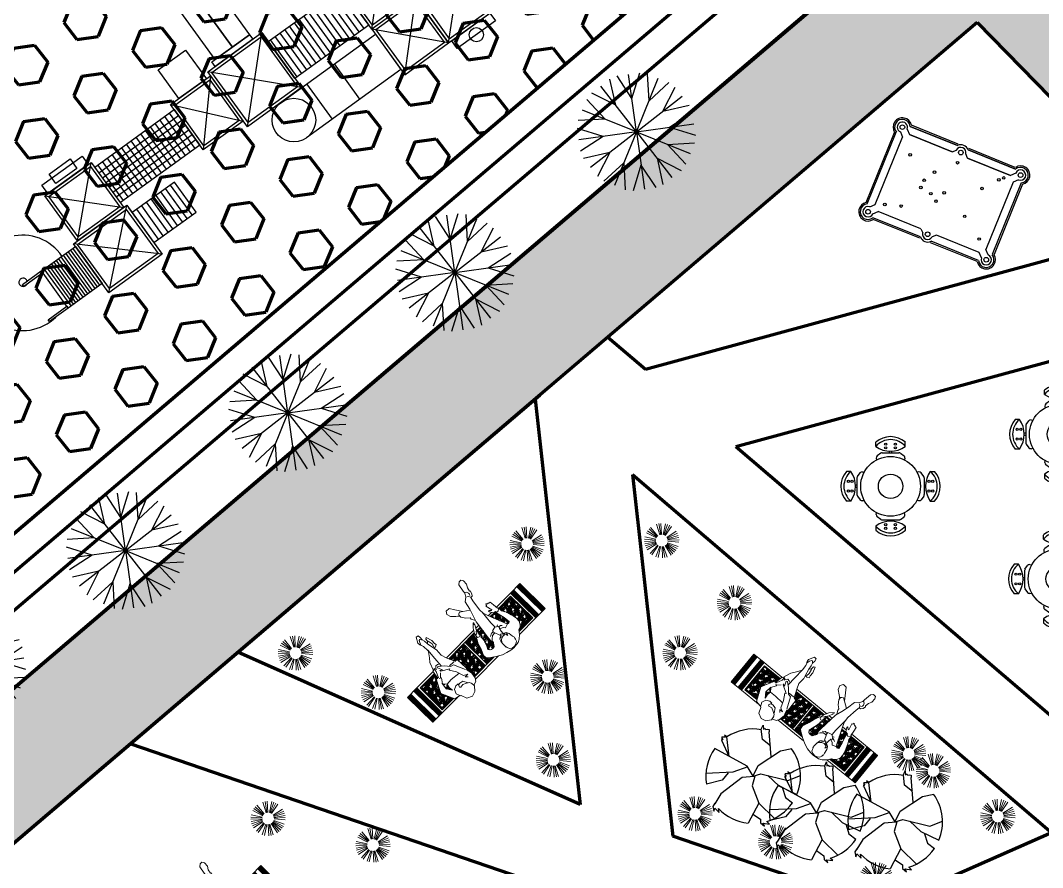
# Model space of a CAD drawing. Header units: millimetres. Extents: x 111 to 1506, y 14 to 566.
# Drawn here: x 295.65 to 312.98, y 84.37 to 98.74 of the extents above; entities that cross this region are included whole.
import ezdxf

# ---------------------------------------------------------------- set-up
doc = ezdxf.new("R2010")
doc.units = ezdxf.units.MM
doc.linetypes.add('ACAD_ISO04W100', pattern=[30, 24, -3, 0, -3])
doc.layers.add('1', color=8, linetype='Continuous')
doc.layers.add('fer', color=8, linetype='Continuous')
for name, color, linetype, lineweight in [('G', 254, 'Continuous', 5), ('GRASS', 56, 'Continuous', 0), ('mobiliario', 45, 'Continuous', 13), ('PALMERAS114', 114, 'Continuous', 5), ('trazado', 253, 'Continuous', 5)]:
    doc.layers.add(name, color=color, linetype=linetype, lineweight=lineweight)
doc.styles.add('ATTR', font='romans.shx', dxfattribs={"width": 0.8, "height": 2.52})
pattern_1 = [(22.914772, (797.12783, 1599.99595), (0.097837146, 0.241122153), [0.552, -0.184]), (112.914772, (797.29731, 1600.0676), (0.097837146, 0.241122153), [0.552, -0.184])]
pattern_2 = [(360, (2.309277, 33.903915), (0.05, 0.0125), [0.2, -0.1]), (90, (2.309277, 33.903915), (-0.0125, -0.05), [0.2, -0.1])]

# ---------------------------------------------------------------- blocks, each defined once
blk = doc.blocks.new('bsz')
at = {"color": 13}
for p, q in [((1570.712, 94.383), (1569.773, 93.431)), ((1569.773, 94.383), (1570.515, 93.63)), ((1570.712, 94.383), (1571.631, 93.431)), ((1571.631, 94.383), (1570.904, 93.631)), ((1577.863, 94.445), (1576.748, 93.421)), ((1576.748, 93.471), (1576.748, 94.445)), ((1576.748, 94.445), (1577.863, 93.421)), ((1572.49, 94.276), (1572.49, 93.537)), ((1573.066, 94.276), (1573.066, 93.537)), ((1575.948, 94.201), (1575.948, 93.574)), ((1576.048, 94.201), (1576.048, 93.574)), ((1576.148, 94.201), (1576.148, 93.574)), ((1576.248, 94.201), (1576.248, 93.574)), ((1576.348, 94.201), (1576.348, 93.574)), ((1576.448, 94.201), (1576.448, 93.574)), ((1576.548, 94.201), (1576.548, 93.574)), ((1576.648, 94.201), (1576.648, 93.574)), ((1577.913, 94.251), (1577.913, 93.475)), ((1577.963, 94.251), (1577.963, 93.475)), ((1578.013, 94.251), (1578.013, 93.475)), ((1578.063, 94.251), (1578.063, 93.475)), ((1578.113, 94.251), (1578.113, 93.475)), ((1578.163, 94.251), (1578.163, 93.475)), ((1578.213, 94.251), (1578.213, 93.475)), ((1578.263, 94.251), (1578.263, 93.475)), ((1578.313, 94.251), (1578.313, 93.475)), ((1578.363, 94.251), (1578.363, 93.475)), ((1578.413, 94.251), (1578.413, 93.475)), ((1578.463, 94.251), (1578.463, 93.475)), ((1578.513, 94.251), (1578.513, 93.475)), ((1570.514, 93.631), (1570.908, 93.631)), ((1570.515, 93.231), (1570.515, 93.631)), ((1570.908, 93.631), (1570.908, 93.231)), ((1569.773, 93.431), (1570.712, 92.48)), ((1571.631, 93.431), (1570.712, 92.48)), ((1574.311, 93.537), (1573.176, 92.388)), ((1573.176, 93.537), (1574.311, 92.388)), ((1568.983, 93.362), (1568.253, 92.966)), ((1569.254, 93.362), (1569.254, 92.561)), ((1569.519, 93.362), (1569.519, 92.561)), ((1571.731, 93.345), (1571.731, 92.573)), ((1571.831, 93.345), (1571.831, 92.573)), ((1571.931, 93.345), (1571.931, 92.573)), ((1572.031, 93.345), (1572.031, 92.573)), ((1572.131, 93.345), (1572.131, 92.573)), ((1572.231, 93.345), (1572.231, 92.573)), ((1572.331, 93.345), (1572.331, 92.573)), ((1572.431, 93.345), (1572.431, 92.573)), ((1572.531, 93.345), (1572.531, 92.573)), ((1572.631, 93.345), (1572.631, 92.573)), ((1572.731, 93.345), (1572.731, 92.573)), ((1572.831, 93.345), (1572.831, 92.573)), ((1572.931, 93.345), (1572.931, 92.573)), ((1573.031, 93.345), (1573.031, 92.573)), ((1573.131, 93.345), (1573.131, 92.573)), ((1574.311, 92.47), (1575.146, 93.417)), ((1575.146, 92.47), (1574.311, 93.417)), ((1575.246, 93.319), (1575.246, 92.576)), ((1575.346, 93.319), (1575.346, 92.576)), ((1575.446, 93.319), (1575.446, 92.576)), ((1575.546, 93.319), (1575.546, 92.576)), ((1575.646, 93.319), (1575.646, 92.576)), ((1575.746, 93.319), (1575.746, 92.576)), ((1575.846, 93.319), (1575.846, 92.576)), ((1575.946, 93.319), (1575.946, 92.576)), ((1576.046, 93.319), (1576.046, 92.576)), ((1576.146, 93.319), (1576.146, 92.576)), ((1576.246, 93.319), (1576.246, 92.576)), ((1576.346, 93.319), (1576.346, 92.576)), ((1576.446, 93.319), (1576.446, 92.576)), ((1576.546, 93.319), (1576.546, 92.576)), ((1576.646, 93.319), (1576.646, 92.576)), ((1576.746, 93.319), (1576.746, 92.576)), ((1577.781, 93.421), (1576.81, 92.477)), ((1577.781, 92.477), (1576.81, 93.421)), ((1570.515, 93.232), (1569.773, 92.48)), ((1570.514, 93.231), (1570.908, 93.231)), ((1570.905, 93.231), (1571.631, 92.48)), ((1576.81, 93.198), (1575.146, 93.198)), ((1576.81, 93.098), (1575.146, 93.098)), ((1568.162, 92.829), (1568.253, 92.966)), ((1568.253, 92.966), (1568.983, 92.561)), ((1576.81, 92.998), (1575.146, 92.998)), ((1568.903, 92.417), (1568.162, 92.829)), ((1576.81, 92.898), (1575.146, 92.898)), ((1576.81, 92.798), (1575.146, 92.798)), ((1568.983, 92.561), (1568.903, 92.417)), ((1576.81, 92.698), (1575.146, 92.698))]:
    blk.add_line(p, q, dxfattribs=at)
for points in [[(1570.647, 94.383), (1569.85, 94.383), (1569.85, 94.545), (1570.647, 94.545)], [(1576.748, 94.445), (1577.863, 94.445), (1577.863, 93.421), (1576.748, 93.421)], [(1576.798, 94.395), (1577.813, 94.395), (1577.813, 93.471), (1576.798, 93.471)], [(1569.773, 94.253), (1569.625, 94.253), (1569.625, 93.545), (1569.773, 93.545)], [(1576.748, 94.201), (1575.862, 94.201), (1575.862, 93.574), (1576.748, 93.574)], [(1577.863, 94.251), (1578.575, 94.251), (1578.575, 93.475), (1577.863, 93.475)], [(1578.575, 94.252), (1578.967, 94.252), (1578.967, 94.211), (1578.575, 94.211)], [(1573.176, 93.537), (1574.311, 93.537), (1574.311, 92.388), (1573.176, 92.388)], [(1573.226, 93.487), (1574.261, 93.487), (1574.261, 92.438), (1573.226, 92.438)], [(1578.575, 93.515), (1578.967, 93.515), (1578.967, 93.474), (1578.575, 93.474)], [(1569.773, 93.362), (1568.983, 93.362), (1568.983, 92.561), (1569.773, 92.561)], [(1571.631, 93.345), (1573.176, 93.345), (1573.176, 92.573), (1571.631, 92.573)], [(1574.311, 93.417), (1575.146, 93.417), (1575.146, 92.47), (1574.311, 92.47)], [(1574.361, 93.367), (1575.096, 93.367), (1575.096, 92.52), (1574.361, 92.52)], [(1575.146, 93.319), (1576.81, 93.319), (1576.81, 92.576), (1575.146, 92.576)], [(1576.81, 93.421), (1577.781, 93.421), (1577.781, 92.477), (1576.81, 92.477)], [(1576.86, 93.371), (1577.731, 93.371), (1577.731, 92.527), (1576.86, 92.527)], [(1573.366, 92.388), (1574.154, 92.388), (1574.154, 92.294), (1573.366, 92.294)], [(1574.398, 92.47), (1574.971, 92.47), (1574.971, 91.869), (1574.398, 91.869)], [(1576.876, 92.477), (1577.717, 92.477), (1577.717, 92.3), (1576.876, 92.3)], [(1577.067, 92.418), (1577.506, 92.418), (1577.506, 92.221), (1577.067, 92.221)], [(1573.366, 92.294), (1574.088, 92.294), (1574.088, 91.101), (1573.366, 91.101)], [(1573.727, 92.294), (1573.727, 92.294), (1573.727, 91.101), (1573.727, 91.101)]]:
    blk.add_lwpolyline(points, close=True, dxfattribs=at)
for points in [[(1570.712, 93.631), (1570.712, 94.383), (1569.773, 94.383), (1569.773, 93.431), (1570.515, 93.431)], [(1570.662, 93.631), (1570.662, 94.333), (1569.823, 94.333), (1569.823, 93.481), (1570.515, 93.481)], [(1570.908, 93.431), (1571.631, 93.431), (1571.631, 94.383), (1570.712, 94.383), (1570.712, 93.631)], [(1570.908, 93.481), (1571.581, 93.481), (1571.581, 94.333), (1570.762, 94.333), (1570.762, 93.631)], [(1568.213, 93.647), (1569.625, 93.647), (1569.625, 94.165), (1568.213, 94.165)], [(1573.604, 93.537), (1571.631, 93.537), (1571.631, 94.276), (1573.604, 94.276)], [(1570.515, 93.431), (1569.773, 93.431), (1569.773, 92.48), (1570.712, 92.48), (1570.712, 93.231)], [(1570.908, 93.431), (1571.631, 93.431), (1571.631, 92.48), (1570.712, 92.48), (1570.712, 93.231)], [(1570.515, 93.381), (1569.823, 93.381), (1569.823, 92.53), (1570.662, 92.53), (1570.662, 93.231)], [(1570.908, 93.381), (1571.581, 93.381), (1571.581, 92.53), (1570.762, 92.53), (1570.762, 93.231)]]:
    blk.add_lwpolyline(points, dxfattribs=at)
for centre, radius in [((1570.249, 94.545), 0.12), ((1573.604, 93.907), 0.369)]:
    blk.add_circle(centre, radius, dxfattribs=at)
for centre, radius, start, end in [((1568.401, 93.906), 0.32, 125.9566, 234.0434), ((1578.954, 93.451), 0.81, 178.3108, 98.5711), ((1578.939, 93.45), 0.0712, 159.8939, 113.2452), ((1569.28, 92.495), 1.608, 316.8143, 359.4462), ((1569.264, 92.562), 2.173, 315.2713, 357.828), ((1570.667, 91.25), 0.258, 146.0159, 302.8502)]:
    blk.add_arc(centre, radius, start, end, dxfattribs=at)
blk = doc.blocks.new('rr')
at = {"layer": 'fer', "color": 97}
for p, q in [((1375.757, 206.521), (1375.718, 206.976)), ((1375.757, 206.521), (1375.718, 206.976)), ((1376.042, 206.597), (1375.847, 207.011)), ((1376.042, 206.597), (1375.847, 207.011)), ((1376.042, 206.028), (1376.042, 207.011)), ((1376.042, 206.597), (1376.236, 207.011)), ((1376.042, 206.028), (1376.042, 207.011)), ((1376.042, 206.597), (1376.236, 207.011)), ((1376.326, 206.521), (1376.365, 206.976)), ((1376.326, 206.521), (1376.365, 206.976)), ((1375.757, 206.521), (1375.382, 206.782)), ((1375.757, 206.521), (1375.382, 206.782)), ((1376.042, 206.028), (1375.55, 206.879)), ((1376.042, 206.028), (1375.55, 206.879)), ((1376.042, 206.028), (1376.533, 206.879)), ((1376.042, 206.028), (1376.533, 206.879)), ((1376.326, 206.521), (1376.701, 206.782)), ((1376.326, 206.521), (1376.701, 206.782)), ((1375.549, 206.312), (1375.287, 206.687)), ((1375.549, 206.312), (1375.287, 206.687)), ((1376.535, 206.312), (1376.796, 206.687)), ((1376.535, 206.312), (1376.796, 206.687)), ((1376.042, 206.028), (1375.19, 206.519)), ((1376.042, 206.028), (1375.19, 206.519)), ((1376.042, 206.028), (1376.893, 206.519)), ((1376.042, 206.028), (1376.893, 206.519)), ((1375.549, 206.312), (1375.093, 206.351)), ((1375.549, 206.312), (1375.093, 206.351)), ((1376.535, 206.312), (1376.99, 206.351)), ((1376.535, 206.312), (1376.99, 206.351)), ((1375.472, 206.028), (1375.058, 206.222)), ((1375.472, 206.028), (1375.058, 206.222)), ((1376.611, 206.028), (1377.025, 206.222)), ((1376.611, 206.028), (1377.025, 206.222)), ((1376.042, 206.028), (1375.058, 206.028)), ((1375.472, 206.028), (1375.058, 205.834)), ((1376.042, 206.028), (1375.058, 206.028)), ((1375.472, 206.028), (1375.058, 205.834)), ((1376.042, 206.028), (1375.19, 205.536)), ((1376.042, 206.028), (1375.19, 205.536)), ((1376.042, 206.028), (1375.55, 205.176)), ((1376.042, 206.028), (1375.55, 205.176)), ((1376.042, 206.028), (1377.025, 206.028)), ((1376.042, 206.028), (1377.025, 206.028)), ((1376.042, 206.028), (1376.893, 205.536)), ((1376.042, 206.028), (1376.533, 205.176)), ((1376.042, 206.028), (1376.042, 205.044)), ((1376.042, 206.028), (1376.893, 205.536)), ((1376.042, 206.028), (1376.533, 205.176)), ((1376.042, 206.028), (1376.042, 205.044)), ((1376.611, 206.028), (1377.025, 205.834)), ((1376.611, 206.028), (1377.025, 205.834)), ((1375.549, 205.743), (1375.093, 205.704)), ((1375.549, 205.743), (1375.093, 205.704)), ((1375.549, 205.743), (1375.287, 205.368)), ((1375.549, 205.743), (1375.287, 205.368)), ((1376.535, 205.743), (1376.99, 205.704)), ((1376.535, 205.743), (1376.99, 205.704)), ((1376.535, 205.743), (1376.796, 205.368)), ((1376.535, 205.743), (1376.796, 205.368)), ((1375.757, 205.535), (1375.382, 205.273)), ((1375.757, 205.535), (1375.382, 205.273)), ((1375.757, 205.535), (1375.718, 205.079)), ((1375.757, 205.535), (1375.718, 205.079)), ((1376.042, 205.458), (1375.847, 205.044)), ((1376.042, 205.458), (1375.847, 205.044)), ((1376.042, 205.458), (1376.236, 205.044)), ((1376.042, 205.458), (1376.236, 205.044)), ((1376.326, 205.535), (1376.701, 205.273)), ((1376.326, 205.535), (1376.365, 205.079)), ((1376.326, 205.535), (1376.701, 205.273)), ((1376.326, 205.535), (1376.365, 205.079))]:
    blk.add_line(p, q, dxfattribs=at)
blk = doc.blocks.new('persona 1')
at = {"layer": 'mobiliario', "color": 32, "lineweight": 9}
for p, q in [((768301.826, 8993267.276), (768301.924, 8993267.285)), ((768301.924, 8993267.285), (768301.983, 8993267.28)), ((768301.616, 8993267.112), (768301.639, 8993267.136)), ((768301.639, 8993267.136), (768301.678, 8993267.149)), ((768301.678, 8993267.149), (768301.725, 8993267.208)), ((768301.725, 8993267.208), (768301.775, 8993267.252)), ((768301.775, 8993267.252), (768301.826, 8993267.276)), ((768301.805, 8993267.184), (768301.812, 8993267.192)), ((768301.813, 8993267.15), (768301.805, 8993267.184)), ((768301.812, 8993267.192), (768301.816, 8993267.214)), ((768301.82, 8993267.087), (768301.813, 8993267.15)), ((768301.816, 8993267.214), (768301.829, 8993267.244)), ((768301.829, 8993267.244), (768301.863, 8993267.265)), ((768301.863, 8993267.265), (768301.902, 8993267.274)), ((768301.902, 8993267.274), (768301.947, 8993267.269)), ((768301.947, 8993267.269), (768301.979, 8993267.25)), ((768301.979, 8993267.25), (768301.993, 8993267.211)), ((768301.983, 8993267.28), (768302.05, 8993267.263)), ((768301.993, 8993267.211), (768301.996, 8993267.197)), ((768301.996, 8993267.197), (768302.001, 8993267.197)), ((768302, 8993267.16), (768301.999, 8993267.118)), ((768302.001, 8993267.197), (768302, 8993267.16)), ((768302.05, 8993267.263), (768302.12, 8993267.236)), ((768302.12, 8993267.236), (768302.203, 8993267.188)), ((768302.203, 8993267.188), (768302.294, 8993267.127)), ((768301.581, 8993267), (768301.586, 8993267.062)), ((768301.59, 8993266.944), (768301.581, 8993267)), ((768301.586, 8993267.062), (768301.616, 8993267.112)), ((768301.735, 8993266.964), (768301.779, 8993266.979)), ((768301.779, 8993266.979), (768301.8, 8993266.984)), ((768301.8, 8993266.984), (768301.824, 8993266.958)), ((768301.842, 8993267.045), (768301.82, 8993267.087)), ((768301.828, 8993267.074), (768301.85, 8993267.06)), ((768301.87, 8993267.029), (768301.842, 8993267.045)), ((768301.85, 8993267.06), (768301.857, 8993267.094)), ((768301.857, 8993267.094), (768301.864, 8993267.061)), ((768301.86, 8993267.04), (768301.892, 8993267.033)), ((768301.864, 8993267.061), (768301.883, 8993267.049)), ((768301.897, 8993267.025), (768301.87, 8993267.029)), ((768301.882, 8993266.975), (768301.872, 8993266.931)), ((768301.885, 8993267.022), (768301.882, 8993266.975)), ((768301.883, 8993267.049), (768301.909, 8993267.046)), ((768301.908, 8993267.003), (768301.897, 8993267.025)), ((768301.92, 8993267.002), (768301.908, 8993267.003)), ((768301.909, 8993267.046), (768301.944, 8993267.054)), ((768301.932, 8993267.024), (768301.92, 8993267.002)), ((768301.959, 8993267.03), (768301.932, 8993267.024)), ((768301.971, 8993266.905), (768301.935, 8993267.012)), ((768301.944, 8993267.054), (768301.972, 8993267.073)), ((768301.944, 8993267.033), (768301.963, 8993267.044)), ((768301.98, 8993267.048), (768301.959, 8993267.03)), ((768301.972, 8993267.073), (768301.988, 8993267.093)), ((768301.991, 8993267.076), (768301.98, 8993267.048)), ((768301.999, 8993267.118), (768301.991, 8993267.076)), ((768302.058, 8993266.958), (768302.081, 8993266.986)), ((768302.087, 8993267.016), (768302.075, 8993267.005)), ((768302.075, 8993267.005), (768302.095, 8993267.001)), ((768302.081, 8993266.986), (768302.078, 8993266.996)), ((768302.122, 8993267.066), (768302.087, 8993267.016)), ((768302.095, 8993267.001), (768302.094, 8993266.962)), ((768302.156, 8993267.07), (768302.122, 8993267.066)), ((768302.191, 8993267.059), (768302.156, 8993267.07)), ((768302.161, 8993266.89), (768302.192, 8993266.978)), ((768302.215, 8993267.026), (768302.191, 8993267.059)), ((768302.192, 8993266.978), (768302.215, 8993267.026)), ((768302.327, 8993267.045), (768302.282, 8993266.94)), ((768302.294, 8993267.127), (768302.323, 8993267.097)), ((768302.323, 8993267.097), (768302.327, 8993267.045)), ((768301.635, 8993266.808), (768301.59, 8993266.944)), ((768301.72, 8993266.974), (768301.691, 8993266.96)), ((768301.691, 8993266.96), (768301.704, 8993266.865)), ((768301.704, 8993266.865), (768301.734, 8993266.733)), ((768301.742, 8993266.96), (768301.72, 8993266.974)), ((768301.855, 8993266.666), (768301.742, 8993266.96)), ((768301.828, 8993266.909), (768301.808, 8993266.925)), ((768301.824, 8993266.958), (768301.859, 8993266.94)), ((768301.851, 8993266.903), (768301.828, 8993266.909)), ((768301.883, 8993266.884), (768301.852, 8993266.873)), ((768301.86, 8993266.923), (768301.858, 8993266.898)), ((768301.858, 8993266.898), (768301.906, 8993266.868)), ((768301.872, 8993266.931), (768301.86, 8993266.923)), ((768301.9, 8993266.779), (768301.904, 8993266.863)), ((768301.906, 8993266.868), (768301.97, 8993266.88)), ((768301.97, 8993266.925), (768302.019, 8993266.927)), ((768301.97, 8993266.88), (768301.971, 8993266.905)), ((768301.979, 8993266.9), (768302.006, 8993266.892)), ((768302.006, 8993266.892), (768302.049, 8993266.916)), ((768302.019, 8993266.927), (768302.058, 8993266.958)), ((768302.085, 8993266.89), (768302.045, 8993266.607)), ((768302.094, 8993266.962), (768302.085, 8993266.89)), ((768302.147, 8993266.809), (768302.161, 8993266.829)), ((768302.156, 8993266.846), (768302.161, 8993266.89)), ((768302.161, 8993266.829), (768302.156, 8993266.846)), ((768302.254, 8993266.852), (768302.228, 8993266.809)), ((768302.282, 8993266.94), (768302.254, 8993266.852)), ((768301.659, 8993266.764), (768301.635, 8993266.808)), ((768301.662, 8993266.7), (768301.659, 8993266.764)), ((768301.674, 8993266.696), (768301.662, 8993266.7)), ((768301.702, 8993266.733), (768301.668, 8993266.708)), ((768301.68, 8993266.617), (768301.674, 8993266.696)), ((768301.733, 8993266.727), (768301.702, 8993266.733)), ((768301.734, 8993266.733), (768301.73, 8993266.71)), ((768301.73, 8993266.71), (768301.768, 8993266.7)), ((768301.768, 8993266.7), (768301.797, 8993266.644)), ((768301.879, 8993266.574), (768301.889, 8993266.675)), ((768301.889, 8993266.675), (768301.9, 8993266.779)), ((768302.1, 8993266.642), (768302.125, 8993266.692)), ((768302.125, 8993266.692), (768302.134, 8993266.719)), ((768302.134, 8993266.719), (768302.136, 8993266.734)), ((768302.136, 8993266.734), (768302.144, 8993266.759)), ((768302.136, 8993266.716), (768302.143, 8993266.71)), ((768302.138, 8993266.786), (768302.147, 8993266.809)), ((768302.153, 8993266.777), (768302.138, 8993266.786)), ((768302.143, 8993266.71), (768302.152, 8993266.719)), ((768302.144, 8993266.759), (768302.153, 8993266.777)), ((768302.188, 8993266.714), (768302.144, 8993266.643)), ((768302.172, 8993266.802), (768302.15, 8993266.794)), ((768302.152, 8993266.719), (768302.162, 8993266.737)), ((768302.162, 8993266.737), (768302.178, 8993266.744)), ((768302.192, 8993266.793), (768302.172, 8993266.802)), ((768302.198, 8993266.769), (768302.188, 8993266.714)), ((768302.2, 8993266.774), (768302.192, 8993266.793)), ((768302.21, 8993266.772), (768302.198, 8993266.769)), ((768302.228, 8993266.809), (768302.21, 8993266.772)), ((768301.687, 8993266.553), (768301.68, 8993266.617)), ((768301.71, 8993266.549), (768301.687, 8993266.553)), ((768301.717, 8993266.542), (768301.71, 8993266.549)), ((768301.732, 8993266.541), (768301.717, 8993266.542)), ((768301.745, 8993266.529), (768301.732, 8993266.541)), ((768301.753, 8993266.524), (768301.745, 8993266.529)), ((768301.762, 8993266.653), (768301.752, 8993266.652)), ((768301.752, 8993266.652), (768301.774, 8993266.55)), ((768301.759, 8993266.549), (768301.753, 8993266.524)), ((768301.774, 8993266.55), (768301.759, 8993266.549)), ((768301.79, 8993266.627), (768301.762, 8993266.653)), ((768301.798, 8993266.629), (768301.79, 8993266.627)), ((768301.797, 8993266.644), (768301.798, 8993266.629)), ((768301.853, 8993266.353), (768301.881, 8993266.519)), ((768301.878, 8993266.596), (768301.855, 8993266.666)), ((768301.881, 8993266.519), (768301.878, 8993266.596)), ((768302.045, 8993266.607), (768302.009, 8993266.502)), ((768302.068, 8993266.527), (768302.038, 8993266.587)), ((768302.066, 8993266.502), (768302.068, 8993266.527)), ((768302.08, 8993266.596), (768302.096, 8993266.619)), ((768302.087, 8993266.589), (768302.08, 8993266.596)), ((768302.084, 8993266.616), (768302.1, 8993266.642)), ((768302.096, 8993266.619), (768302.084, 8993266.616)), ((768302.144, 8993266.643), (768302.087, 8993266.589)), ((768301.976, 8993266.407), (768301.945, 8993266.281)), ((768302.009, 8993266.502), (768301.976, 8993266.407)), ((768301.982, 8993266.425), (768302.074, 8993266.357)), ((768302.114, 8993266.462), (768302.066, 8993266.502)), ((768302.154, 8993266.397), (768302.114, 8993266.462)), ((768302.156, 8993266.356), (768302.154, 8993266.397)), ((768302.178, 8993266.354), (768302.155, 8993266.381)), ((768301.775, 8993266.158), (768301.787, 8993266.213)), ((768301.777, 8993266.222), (768301.79, 8993266.267)), ((768301.787, 8993266.213), (768301.777, 8993266.222)), ((768301.79, 8993266.267), (768301.814, 8993266.295)), ((768301.814, 8993266.295), (768301.838, 8993266.296)), ((768301.819, 8993266.224), (768301.82, 8993266.246)), ((768301.83, 8993266.195), (768301.819, 8993266.224)), ((768301.82, 8993266.246), (768301.832, 8993266.264)), ((768301.838, 8993266.296), (768301.853, 8993266.353)), ((768301.852, 8993266.267), (768301.843, 8993266.289)), ((768301.875, 8993266.246), (768301.852, 8993266.267)), ((768301.892, 8993266.241), (768301.857, 8993266.186)), ((768301.945, 8993266.281), (768301.892, 8993266.241)), ((768302.072, 8993266.359), (768302.141, 8993266.253)), ((768302.074, 8993266.357), (768302.115, 8993266.329)), ((768302.115, 8993266.329), (768302.142, 8993266.34)), ((768302.187, 8993266.181), (768302.141, 8993266.253)), ((768302.142, 8993266.34), (768302.156, 8993266.356)), ((768302.199, 8993266.336), (768302.178, 8993266.354)), ((768302.199, 8993266.336), (768302.258, 8993266.282)), ((768302.275, 8993266.22), (768302.247, 8993266.174)), ((768302.258, 8993266.282), (768302.275, 8993266.22)), ((768301.742, 8993266.043), (768301.745, 8993266.11)), ((768301.745, 8993266.11), (768301.775, 8993266.158)), ((768301.855, 8993266.173), (768301.83, 8993266.195)), ((768301.854, 8993266.151), (768301.832, 8993266.035)), ((768301.857, 8993266.186), (768301.854, 8993266.151)), ((768302.247, 8993266.174), (768302.187, 8993266.181)), ((768301.759, 8993266.007), (768301.742, 8993266.043)), ((768301.798, 8993266.006), (768301.759, 8993266.007)), ((768301.832, 8993266.035), (768301.798, 8993266.006))]:
    blk.add_line(p, q, dxfattribs=at)
blk = doc.blocks.new('persona 2')
at = {"layer": 'mobiliario', "color": 32, "lineweight": 9}
for p, q in [((768302.501, 8993267.261), (768302.557, 8993267.326)), ((768302.557, 8993267.326), (768302.631, 8993267.346)), ((768302.631, 8993267.346), (768302.71, 8993267.307)), ((768302.71, 8993267.307), (768302.742, 8993267.22)), ((768302.39, 8993267.098), (768302.407, 8993267.182)), ((768302.407, 8993267.182), (768302.438, 8993267.228)), ((768302.438, 8993267.228), (768302.502, 8993267.246)), ((768302.502, 8993267.207), (768302.499, 8993267.245)), ((768302.506, 8993267.2), (768302.501, 8993267.261)), ((768302.518, 8993267.173), (768302.502, 8993267.207)), ((768302.556, 8993267.149), (768302.518, 8993267.173)), ((768302.534, 8993267.159), (768302.57, 8993267.086)), ((768302.608, 8993267.121), (768302.556, 8993267.149)), ((768302.742, 8993267.22), (768302.762, 8993267.205)), ((768302.751, 8993267.217), (768302.777, 8993267.147)), ((768302.777, 8993267.147), (768302.751, 8993267.084)), ((768302.762, 8993267.205), (768302.847, 8993267.188)), ((768302.847, 8993267.188), (768302.936, 8993266.978)), ((768302.412, 8993267.009), (768302.39, 8993267.098)), ((768302.396, 8993266.983), (768302.412, 8993267.009)), ((768302.4, 8993266.805), (768302.396, 8993266.983)), ((768302.496, 8993266.815), (768302.422, 8993266.991)), ((768302.5, 8993267.065), (768302.446, 8993267.064)), ((768302.446, 8993267.064), (768302.507, 8993267.034)), ((768302.469, 8993267.097), (768302.5, 8993267.065)), ((768302.507, 8993267.034), (768302.542, 8993266.921)), ((768302.57, 8993267.086), (768302.626, 8993267.077)), ((768302.659, 8993267.128), (768302.608, 8993267.121)), ((768302.626, 8993267.077), (768302.657, 8993267.079)), ((768302.653, 8993267.065), (768302.675, 8993267.114)), ((768302.696, 8993267.059), (768302.653, 8993267.065)), ((768302.675, 8993267.114), (768302.659, 8993267.128)), ((768302.751, 8993267.084), (768302.696, 8993267.059)), ((768302.772, 8993266.951), (768302.786, 8993267.007)), ((768302.786, 8993267.007), (768302.777, 8993267.068)), ((768302.777, 8993267.068), (768302.831, 8993266.99)), ((768302.831, 8993266.99), (768302.817, 8993266.896)), ((768302.936, 8993266.978), (768302.832, 8993266.783)), ((768302.533, 8993266.963), (768302.677, 8993266.946)), ((768302.542, 8993266.921), (768302.596, 8993266.824)), ((768302.596, 8993266.824), (768302.58, 8993266.818)), ((768302.677, 8993266.946), (768302.772, 8993266.951)), ((768302.817, 8993266.896), (768302.763, 8993266.821)), ((768302.772, 8993266.951), (768302.812, 8993266.897)), ((768302.445, 8993266.789), (768302.4, 8993266.805)), ((768302.496, 8993266.662), (768302.445, 8993266.789)), ((768302.459, 8993266.785), (768302.546, 8993266.782)), ((768302.547, 8993266.802), (768302.496, 8993266.815)), ((768302.602, 8993266.729), (768302.547, 8993266.802)), ((768302.58, 8993266.818), (768302.699, 8993266.744)), ((768302.679, 8993266.665), (768302.602, 8993266.729)), ((768302.637, 8993266.695), (768302.625, 8993266.551)), ((768302.7, 8993266.729), (768302.665, 8993266.747)), ((768302.665, 8993266.747), (768302.696, 8993266.675)), ((768302.696, 8993266.675), (768302.679, 8993266.665)), ((768302.699, 8993266.744), (768302.7, 8993266.729)), ((768302.717, 8993266.66), (768302.728, 8993266.682)), ((768302.771, 8993266.814), (768302.719, 8993266.763)), ((768302.728, 8993266.682), (768302.739, 8993266.65)), ((768302.748, 8993266.647), (768302.752, 8993266.701)), ((768302.752, 8993266.701), (768302.794, 8993266.788)), ((768302.763, 8993266.821), (768302.793, 8993266.803)), ((768302.809, 8993266.789), (768302.782, 8993266.663)), ((768302.832, 8993266.783), (768302.809, 8993266.789)), ((768302.525, 8993266.581), (768302.496, 8993266.662)), ((768302.517, 8993266.475), (768302.525, 8993266.581)), ((768302.625, 8993266.551), (768302.612, 8993266.387)), ((768302.641, 8993266.65), (768302.663, 8993266.64)), ((768302.663, 8993266.64), (768302.696, 8993266.636)), ((768302.72, 8993266.536), (768302.677, 8993266.484)), ((768302.696, 8993266.636), (768302.717, 8993266.66)), ((768302.767, 8993266.662), (768302.72, 8993266.536)), ((768302.739, 8993266.65), (768302.748, 8993266.647)), ((768302.782, 8993266.663), (768302.767, 8993266.662)), ((768302.462, 8993266.417), (768302.492, 8993266.432)), ((768302.469, 8993266.384), (768302.462, 8993266.417)), ((768302.465, 8993266.326), (768302.469, 8993266.384)), ((768302.492, 8993266.432), (768302.525, 8993266.429)), ((768302.512, 8993266.417), (768302.499, 8993266.366)), ((768302.499, 8993266.366), (768302.511, 8993266.295)), ((768302.525, 8993266.429), (768302.517, 8993266.475)), ((768302.525, 8993266.429), (768302.546, 8993266.315)), ((768302.623, 8993266.409), (768302.613, 8993266.387)), ((768302.613, 8993266.387), (768302.616, 8993266.302)), ((768302.677, 8993266.484), (768302.623, 8993266.409)), ((768302.492, 8993266.235), (768302.465, 8993266.326)), ((768302.514, 8993266.25), (768302.492, 8993266.235)), ((768302.519, 8993266.288), (768302.514, 8993266.25)), ((768302.546, 8993266.315), (768302.519, 8993266.288)), ((768302.55, 8993266.255), (768302.546, 8993266.315)), ((768302.559, 8993266.213), (768302.55, 8993266.255)), ((768302.552, 8993266.17), (768302.559, 8993266.213)), ((768302.597, 8993266.189), (768302.615, 8993266.219)), ((768302.615, 8993266.219), (768302.632, 8993266.269)), ((768302.616, 8993266.302), (768302.627, 8993266.27)), ((768302.627, 8993266.27), (768302.637, 8993266.244)), ((768302.637, 8993266.244), (768302.641, 8993266.207)), ((768302.557, 8993266.13), (768302.552, 8993266.17)), ((768302.596, 8993266.125), (768302.557, 8993266.13)), ((768302.567, 8993266.207), (768302.582, 8993266.188)), ((768302.582, 8993266.188), (768302.597, 8993266.189)), ((768302.641, 8993266.207), (768302.596, 8993266.125))]:
    blk.add_line(p, q, dxfattribs=at)
blk = doc.blocks.new('bloque1')
at = {"layer": 'mobiliario'}
h = blk.add_hatch(dxfattribs=at)
h.set_pattern_fill('HOUND', color=250, scale=0.2, style=0)
h.set_pattern_definition(pattern_2)
h.paths.add_polyline_path([(256.253, 18.257), (256.256, 18.303), (256.279, 18.341), (256.296, 18.359), (256.326, 18.369), (256.331, 18.375), (256.133, 18.375), (256.133, 18.045), (256.313, 18.045), (256.311, 18.08), (256.293, 18.113), (256.26, 18.215)])
h = blk.add_hatch(dxfattribs=at)
h.set_pattern_fill('HOUND', color=250, scale=0.2, style=0)
h.set_pattern_definition(pattern_2)
h.paths.add_polyline_path([(256.374, 18.227), (256.357, 18.237), (256.335, 18.227), (256.345, 18.155), (256.368, 18.057), (256.366, 18.045), (256.444, 18.045)])
h.paths.add_polyline_path([(256.711, 18.24), (256.728, 18.276), (256.711, 18.301), (256.684, 18.31), (256.659, 18.307), (256.632, 18.269), (256.624, 18.261), (256.638, 18.258), (256.638, 18.228), (256.631, 18.174), (256.612, 18.045), (256.667, 18.045), (256.667, 18.046), (256.669, 18.058), (256.675, 18.076), (256.682, 18.09), (256.671, 18.097), (256.677, 18.113), (256.688, 18.129), (256.684, 18.141), (256.688, 18.175)])
h.paths.add_polyline_path([(256.853, 18.375), (256.754, 18.375), (256.788, 18.353), (256.809, 18.329), (256.812, 18.291), (256.779, 18.212), (256.757, 18.146), (256.738, 18.114), (256.725, 18.086), (256.716, 18.084), (256.709, 18.045), (256.853, 18.045)])
h = blk.add_hatch(dxfattribs=at)
h.set_pattern_fill('HOUND', color=250, scale=0.2, style=0)
h.set_pattern_definition(pattern_2)
h.paths.add_polyline_path([(257.049, 18.25), (257.061, 18.269), (257.045, 18.335), (257.053, 18.375), (256.878, 18.375), (256.878, 18.045), (257.109, 18.045), (257.086, 18.104), (257.052, 18.116)])
h.paths.add_polyline_path([(257.563, 18.375), (257.399, 18.375), (257.454, 18.246), (257.376, 18.1), (257.359, 18.104), (257.346, 18.045), (257.563, 18.045)])
h = blk.add_hatch(dxfattribs=at)
h.set_pattern_fill('HOUND', color=250, scale=0.2, style=0)
h.set_pattern_definition(pattern_2)
h.paths.add_polyline_path([(257.375, 18.255), (257.335, 18.313), (257.341, 18.267), (257.331, 18.226), (257.361, 18.185), (257.361, 18.179), (257.364, 18.184)])
at = {"layer": 'mobiliario', "color": 250}
for p, q in [((255.948, 18.01), (255.948, 18.41)), ((256.098, 18.41), (255.948, 18.41)), ((255.952, 18.41), (255.952, 18.01)), ((255.956, 18.41), (255.956, 18.01)), ((255.961, 18.41), (255.961, 18.01)), ((255.966, 18.41), (255.966, 18.01)), ((255.973, 18.41), (255.973, 18.01)), ((255.98, 18.41), (255.98, 18.01)), ((255.988, 18.41), (255.988, 18.01)), ((255.998, 18.01), (255.998, 18.41)), ((256.048, 18.01), (256.048, 18.41)), ((256.059, 18.41), (256.059, 18.01)), ((256.067, 18.41), (256.067, 18.01)), ((256.074, 18.41), (256.074, 18.01)), ((256.08, 18.41), (256.08, 18.01)), ((256.086, 18.41), (256.086, 18.01)), ((256.091, 18.41), (256.091, 18.01)), ((256.095, 18.41), (256.095, 18.01)), ((256.098, 18.01), (256.098, 18.41)), ((256.359, 18.41), (256.098, 18.41)), ((256.098, 18.41), (256.098, 18.01)), ((257.065, 18.41), (256.698, 18.41)), ((257.598, 18.41), (257.351, 18.41)), ((257.598, 18.01), (257.598, 18.41)), ((257.598, 18.41), (257.748, 18.41)), ((257.598, 18.01), (257.598, 18.41)), ((257.602, 18.41), (257.602, 18.01)), ((257.606, 18.41), (257.606, 18.01)), ((257.611, 18.41), (257.611, 18.01)), ((257.616, 18.41), (257.616, 18.01)), ((257.623, 18.41), (257.623, 18.01)), ((257.63, 18.41), (257.63, 18.01)), ((257.638, 18.41), (257.638, 18.01)), ((257.648, 18.01), (257.648, 18.41)), ((257.698, 18.01), (257.698, 18.41)), ((257.709, 18.41), (257.709, 18.01)), ((257.717, 18.41), (257.717, 18.01)), ((257.724, 18.41), (257.724, 18.01)), ((257.73, 18.41), (257.73, 18.01)), ((257.736, 18.41), (257.736, 18.01)), ((257.741, 18.41), (257.741, 18.01)), ((257.745, 18.41), (257.745, 18.01)), ((257.748, 18.01), (257.748, 18.41)), ((256.339, 18.385), (256.123, 18.385)), ((256.123, 18.385), (256.123, 18.035)), ((256.331, 18.375), (256.133, 18.375)), ((256.133, 18.375), (256.133, 18.045)), ((257.055, 18.385), (256.738, 18.385)), ((256.853, 18.375), (256.754, 18.375)), ((256.853, 18.045), (256.853, 18.375)), ((257.053, 18.375), (256.878, 18.375)), ((256.878, 18.045), (256.878, 18.375)), ((257.573, 18.385), (257.395, 18.385)), ((257.563, 18.375), (257.399, 18.375)), ((257.563, 18.045), (257.563, 18.375)), ((257.573, 18.035), (257.573, 18.385)), ((256.098, 18.01), (255.948, 18.01)), ((256.095, 18.01), (256.324, 18.01)), ((256.123, 18.035), (256.313, 18.035)), ((256.133, 18.045), (256.313, 18.045)), ((256.366, 18.045), (256.444, 18.045)), ((256.38, 18.035), (256.447, 18.035)), ((256.404, 18.01), (256.457, 18.01)), ((256.607, 18.01), (256.653, 18.01)), ((256.611, 18.035), (256.664, 18.035)), ((256.612, 18.045), (256.667, 18.045)), ((256.688, 18.01), (257.124, 18.01)), ((256.704, 18.035), (257.113, 18.035)), ((256.709, 18.045), (256.853, 18.045)), ((256.878, 18.045), (257.109, 18.045)), ((257.339, 18.01), (257.598, 18.01)), ((257.344, 18.035), (257.573, 18.035)), ((257.346, 18.045), (257.563, 18.045)), ((257.598, 18.01), (257.748, 18.01))]:
    blk.add_line(p, q, dxfattribs=at)
at = {"layer": 'trazado'}
blk.add_line((257.361, 18.185), (257.361, 18.172), dxfattribs=at)
at = {"layer": 'mobiliario', "xscale": 0.75, "yscale": 0.75, "zscale": 0.75}
for name, p in [('persona 1', (-575969.933, -6744931.995)), ('persona 2', (-575969.748, -6744931.99))]:
    blk.add_blockref(name, p, dxfattribs=at)
blk = doc.blocks.new('A$C772F565F')
at = {"layer": 'mobiliario', "lineweight": 13, "xscale": 1.506646428533565, "yscale": 1.506646428533565, "zscale": 1.506646428533565}
blk.add_blockref('bloque1', (-385.624, -26.38), dxfattribs=at)
blk = doc.blocks.new('EVG7')
for p, q in [((-16, 13.7), (-43.6, 41.3)), ((-13.8, 15.4), (-37.7, 46.5)), ((-11.6, 17), (-31.2, 50.9)), ((-9.2, 18.3), (-24.1, 54.3)), ((-6.6, 19.1), (-16.7, 56.9)), ((-3.9, 19.7), (-9, 58.4)), ((1.6, 19.7), (6.7, 58.4)), ((4.2, 19.1), (14.4, 56.9)), ((6.9, 18.3), (21.8, 54.3)), ((9.3, 17), (28.8, 50.9)), ((-21.6, 4.4), (-59.1, 14.4)), ((-20.6, 7), (-56.6, 21.9)), ((-17.8, 11.7), (-48.8, 35.4)), ((15.5, 11.7), (46.4, 35.4)), ((17, 9.4), (50.8, 28.9)), ((18.2, 7), (54.3, 21.9)), ((19.8, 1.7), (58.3, 6.7)), ((-22.2, -1.1), (-61.2, -1.1)), ((-22.2, -3.8), (-60.7, -8.9)), ((-20.6, -9.1), (-56.6, -24)), ((-19.4, -11.6), (-53.1, -31.1)), ((-17.8, -13.9), (-48.8, -37.6)), ((-13.8, -17.6), (-37.7, -48.7)), ((-11.6, -19.2), (-31.2, -53)), ((-9.2, -20.5), (-24.1, -56.5)), ((-6.6, -21.3), (-16.7, -59)), ((-3.9, -21.8), (-9, -60.6)), ((-1.2, -22.1), (-1.2, -61.1)), ((4.2, -21.3), (14.4, -59)), ((6.9, -20.5), (21.8, -56.5)), ((9.3, -19.2), (28.8, -53)), ((11.5, -17.6), (35.3, -48.7)), ((13.6, -15.9), (41.2, -43.5)), ((15.5, -13.9), (46.4, -37.6)), ((19.3, -6.6), (56.8, -16.6)), ((19.8, -1.1), (58.8, -1.1)), ((19.8, -3.8), (58.3, -8.9))]:
    blk.add_line(p, q)
at = {"style": 'ATTR', "width": 0.8, "flags": 9}
blk.add_attdef('ESTCODE', (0, 0), '', height=0.7, dxfattribs=at)
blk = doc.blocks.new('gol')
at = {"layer": 'fer', "color": 97}
for p, q in [((1375.898, 203.184), (1375.752, 203.365)), ((1375.898, 203.184), (1375.752, 203.365)), ((1376.029, 203.065), (1376.081, 203.4)), ((1376.029, 203.065), (1376.081, 203.4)), ((1376.182, 203.229), (1376.234, 203.369)), ((1376.182, 203.229), (1376.234, 203.369)), ((1375.921, 202.715), (1375.898, 203.184)), ((1375.921, 202.715), (1375.898, 203.184)), ((1376.046, 203.138), (1376.182, 203.229)), ((1376.046, 203.138), (1376.182, 203.229)), ((1376.409, 202.828), (1376.578, 203.157)), ((1376.409, 202.828), (1376.578, 203.157)), ((1375.452, 202.919), (1375.359, 203.091)), ((1375.452, 202.919), (1375.359, 203.091)), ((1375.915, 202.838), (1376.029, 203.065)), ((1375.915, 202.838), (1376.029, 203.065)), ((1376.693, 203.104), (1376.664, 203.048)), ((1376.693, 203.104), (1376.664, 203.048)), ((1376.71, 202.997), (1376.693, 203.104)), ((1376.71, 202.997), (1376.693, 203.104)), ((1376.754, 203.031), (1376.71, 202.997)), ((1376.754, 203.031), (1376.71, 202.997)), ((1376.72, 202.954), (1376.754, 203.031)), ((1376.72, 202.954), (1376.754, 203.031)), ((1375.595, 202.798), (1375.198, 202.642)), ((1375.595, 202.798), (1375.198, 202.642)), ((1375.801, 202.627), (1375.452, 202.919)), ((1375.801, 202.627), (1375.452, 202.919)), ((1376.159, 202.632), (1376.409, 202.828)), ((1376.159, 202.632), (1376.409, 202.828)), ((1376.405, 202.825), (1376.786, 202.753)), ((1376.405, 202.825), (1376.786, 202.753)), ((1376.613, 202.786), (1376.659, 202.932)), ((1376.613, 202.786), (1376.659, 202.932)), ((1376.659, 202.932), (1376.72, 202.954)), ((1376.659, 202.932), (1376.72, 202.954)), ((1375.161, 202.608), (1375.163, 202.631)), ((1375.161, 202.608), (1375.163, 202.631)), ((1375.163, 202.631), (1375.198, 202.642)), ((1375.163, 202.631), (1375.198, 202.642)), ((1375.421, 202.73), (1375.357, 202.572)), ((1375.421, 202.73), (1375.357, 202.572)), ((1376.004, 202.599), (1375.801, 202.627)), ((1376.004, 202.599), (1375.801, 202.627)), ((1375.999, 202.602), (1375.921, 202.715)), ((1375.999, 202.602), (1375.921, 202.715)), ((1375.988, 202.63), (1376.159, 202.632)), ((1375.988, 202.63), (1376.159, 202.632)), ((1375.999, 202.62), (1376.076, 202.43)), ((1375.999, 202.62), (1376.076, 202.43)), ((1375.122, 202.508), (1375.186, 202.537)), ((1375.122, 202.508), (1375.186, 202.537)), ((1375.197, 202.501), (1375.122, 202.508)), ((1375.197, 202.501), (1375.122, 202.508)), ((1375.179, 202.577), (1375.161, 202.608)), ((1375.179, 202.577), (1375.161, 202.608)), ((1375.167, 202.552), (1375.179, 202.577)), ((1375.167, 202.552), (1375.179, 202.577)), ((1375.186, 202.537), (1375.167, 202.552)), ((1375.186, 202.537), (1375.167, 202.552)), ((1375.357, 202.572), (1375.197, 202.501)), ((1375.357, 202.572), (1375.197, 202.501)), ((1375.868, 202.454), (1375.739, 201.843)), ((1375.868, 202.454), (1375.739, 201.843)), ((1375.999, 202.602), (1375.868, 202.454)), ((1375.999, 202.602), (1375.868, 202.454)), ((1375.872, 202.467), (1376.036, 202.251)), ((1375.872, 202.467), (1376.036, 202.251)), ((1376.076, 202.43), (1376.444, 202.163)), ((1376.076, 202.43), (1376.444, 202.163)), ((1375.797, 202.115), (1375.488, 201.979)), ((1375.797, 202.115), (1375.488, 201.979)), ((1375.582, 201.917), (1375.791, 202.108)), ((1375.582, 201.917), (1375.791, 202.108)), ((1376.036, 202.251), (1376.186, 201.822)), ((1376.036, 202.251), (1376.186, 201.822)), ((1376.066, 202.181), (1376.216, 202.117)), ((1376.066, 202.181), (1376.216, 202.117)), ((1376.216, 202.117), (1376.356, 201.884)), ((1376.216, 202.117), (1376.356, 201.884)), ((1376.444, 202.163), (1376.634, 202.115)), ((1376.444, 202.163), (1376.634, 202.115)), ((1376.626, 202.115), (1376.687, 202.096)), ((1376.626, 202.115), (1376.687, 202.096)), ((1376.687, 202.096), (1376.762, 202.137)), ((1376.687, 202.096), (1376.762, 202.137)), ((1376.758, 202.231), (1376.693, 202.201)), ((1376.758, 202.231), (1376.693, 202.201)), ((1376.706, 202.136), (1376.758, 202.231)), ((1376.706, 202.136), (1376.758, 202.231)), ((1376.762, 202.137), (1376.706, 202.136)), ((1376.762, 202.137), (1376.706, 202.136)), ((1375.488, 201.979), (1375.476, 201.931)), ((1375.488, 201.979), (1375.476, 201.931)), ((1375.476, 201.931), (1375.503, 201.958)), ((1375.476, 201.931), (1375.503, 201.958)), ((1375.503, 201.958), (1375.523, 201.898)), ((1375.503, 201.958), (1375.523, 201.898)), ((1375.535, 201.898), (1375.553, 201.929)), ((1375.535, 201.898), (1375.553, 201.929)), ((1375.553, 201.929), (1375.57, 201.902)), ((1375.553, 201.929), (1375.57, 201.902)), ((1375.523, 201.898), (1375.535, 201.898)), ((1375.523, 201.898), (1375.535, 201.898)), ((1375.57, 201.902), (1375.575, 201.923)), ((1375.57, 201.902), (1375.575, 201.923))]:
    blk.add_line(p, q, dxfattribs=at)
for start, end in [(84.1004, 142.6941), (84.1004, 142.6941), (33.8951, 72.9052), (33.8951, 72.9052), (330.0242, 10.8896), (330.0242, 10.8896), (187.0362, 230.8056), (187.0362, 230.8056), (238.0568, 238.7015), (238.0568, 238.7015), (251.0921, 296.4905), (251.0921, 296.4905)]:
    blk.add_arc((1375.999, 202.602), 0.802, start, end, dxfattribs=at)
blk = doc.blocks.new('MIZ1')
for p, q in [((-0.25, 0.674), (-0.25, 0.746)), ((0.25, 0.674), (0.25, 0.746)), ((-0.166, 0.563), (-0.228, 0.518)), ((-0.142, 0.57), (0.142, 0.57)), ((-0.02, 0.57), (-0.02, 0.594)), ((0.02, 0.57), (0.02, 0.594)), ((0.166, 0.563), (0.228, 0.518)), ((-0.244, 0.479), (-0.238, 0.448)), ((0.244, 0.479), (0.238, 0.448)), ((-0.674, 0.25), (-0.746, 0.25)), ((-0.563, 0.166), (-0.518, 0.228)), ((-0.479, 0.244), (-0.448, 0.238)), ((0.479, 0.244), (0.448, 0.238)), ((0.563, 0.166), (0.518, 0.228)), ((0.674, 0.25), (0.746, 0.25)), ((-0.57, 0.02), (-0.594, 0.02)), ((-0.57, -0.142), (-0.57, 0.142)), ((0.57, -0.142), (0.57, 0.142)), ((0.57, 0.02), (0.594, 0.02)), ((-0.57, -0.02), (-0.594, -0.02)), ((-0.563, -0.166), (-0.518, -0.228)), ((0.563, -0.166), (0.518, -0.228)), ((0.57, -0.02), (0.594, -0.02)), ((-0.674, -0.25), (-0.746, -0.25)), ((-0.479, -0.244), (-0.448, -0.238)), ((0.479, -0.244), (0.448, -0.238)), ((0.674, -0.25), (0.746, -0.25)), ((-0.244, -0.479), (-0.238, -0.448)), ((-0.166, -0.563), (-0.228, -0.518)), ((0.166, -0.563), (0.228, -0.518)), ((0.244, -0.479), (0.238, -0.448)), ((-0.25, -0.674), (-0.25, -0.746)), ((-0.142, -0.57), (0.142, -0.57)), ((-0.02, -0.57), (-0.02, -0.594)), ((0.02, -0.57), (0.02, -0.594)), ((0.25, -0.674), (0.25, -0.746))]:
    blk.add_line(p, q)
for centre, radius in [((-0.082, 0.714), 0.0192), ((0.082, 0.714), 0.0192), ((-0.082, 0.652), 0.0192), ((0.082, 0.652), 0.0192), ((0, 0), 0.507), ((0, 0), 0.207), ((-0.714, 0.082), 0.0192), ((-0.652, 0.082), 0.0192), ((0.652, 0.082), 0.0192), ((0.714, 0.082), 0.0192), ((-0.714, -0.082), 0.0192), ((-0.652, -0.082), 0.0192), ((0.652, -0.082), 0.0192), ((0.714, -0.082), 0.0192), ((-0.082, -0.652), 0.0192), ((0.082, -0.652), 0.0192), ((-0.082, -0.714), 0.0192), ((0.082, -0.714), 0.0192)]:
    blk.add_circle(centre, radius)
for centre, radius, start, end in [((0, 0.467), 0.375, 48.1219, 131.8781), ((0, 0.467), 0.325, 39.6098, 140.3902), ((0, 1.023), 0.429, 234.3949, 305.6051), ((-0.142, 0.53), 0.04, 90, 125.7712), ((0.142, 0.53), 0.04, 54.2288, 90), ((-0.204, 0.486), 0.04, 125.7712, 190.2984), ((0.204, 0.486), 0.04, 349.7016, 54.2288), ((-0.467, 0), 0.375, 138.1219, 221.8781), ((-0.467, 0), 0.325, 129.6098, 230.3902), ((-1.023, 0), 0.429, 324.3949, 35.6051), ((-0.486, 0.204), 0.04, 79.7016, 144.2288), ((0.486, 0.204), 0.04, 35.7712, 100.2984), ((1.023, 0), 0.429, 144.3949, 215.6051), ((0.467, 0), 0.325, 309.6098, 50.3902), ((0.467, 0), 0.375, 318.1219, 41.8781), ((-0.53, 0.142), 0.04, 144.2288, 180), ((0.53, 0.142), 0.04, 0, 35.7712), ((-0.53, -0.142), 0.04, 180, 215.7712), ((0.53, -0.142), 0.04, 324.2288, 0), ((-0.486, -0.204), 0.04, 215.7712, 280.2984), ((0.486, -0.204), 0.04, 259.7016, 324.2288), ((-0.204, -0.486), 0.04, 169.7016, 234.2288), ((0.204, -0.486), 0.04, 305.7712, 10.2984), ((0, -1.023), 0.429, 54.3949, 125.6051), ((0, -0.467), 0.325, 219.6098, 320.3902), ((-0.142, -0.53), 0.04, 234.2288, 270), ((0.142, -0.53), 0.04, 270, 305.7712), ((0, -0.467), 0.375, 228.1219, 311.8781)]:
    blk.add_arc(centre, radius, start, end)
blk = doc.blocks.new('BILYARD')
at = {"linetype": 'ByBlock'}
for p, q in [((-0.657, 2.314), (0.657, 2.314)), ((-0.642, 2.341), (0.642, 2.341)), ((-0.862, 2.121), (-0.862, 1.269)), ((-0.836, 1.269), (-0.836, 2.136)), ((-0.836, 2.136), (-0.836, 1.269)), ((-0.774, 2.164), (-0.704, 2.094)), ((-0.704, 2.094), (-0.704, 1.312)), ((-0.704, 1.312), (-0.704, 2.094)), ((-0.686, 2.252), (-0.616, 2.182)), ((-0.616, 2.182), (0.616, 2.182)), ((0.686, 2.252), (0.616, 2.182)), ((0.774, 2.164), (0.704, 2.094)), ((0.704, 2.094), (0.704, 1.312)), ((0.836, 2.136), (0.836, 1.269)), ((0.862, 2.121), (0.862, 1.269)), ((-0.704, 1.312), (-0.759, 1.257)), ((0.704, 1.312), (0.759, 1.257)), ((-0.862, 1.072), (-0.862, 0.22)), ((-0.836, 0.205), (-0.836, 1.072)), ((-0.836, 1.072), (-0.836, 0.205)), ((-0.704, 1.028), (-0.759, 1.084)), ((0.704, 1.028), (0.759, 1.084)), ((0.836, 1.072), (0.836, 0.205)), ((0.862, 1.072), (0.862, 0.22)), ((-0.704, 1.028), (-0.704, 0.246)), ((-0.704, 0.246), (-0.704, 1.028)), ((0.704, 1.028), (0.704, 0.246)), ((-0.774, 0.177), (-0.704, 0.246)), ((0.774, 0.177), (0.704, 0.246)), ((-0.686, 0.089), (-0.616, 0.158)), ((0.657, 0.026), (-0.657, 0.026)), ((0.642, 0), (-0.642, 0)), ((0.616, 0.158), (-0.616, 0.158)), ((0.686, 0.089), (0.616, 0.158))]:
    blk.add_line(p, q, dxfattribs=at)
for centre in [(-0.774, 2.252), (0.774, 2.252), (-0.748, 1.17), (0.748, 1.17), (-0.774, 0.089), (0.774, 0.089)]:
    blk.add_circle(centre, 0.0396, dxfattribs=at)
for centre in [(-0.622, 2.005), (-0.562, 1.941), (0.494, 2.01), (-0.318, 1.732), (0.23, 1.637), (-0.567, 1.184), (-0.009, 1.164), (0.175, 1.09), (-0.273, 0.881), (0.09, 0.96), (-0.079, 0.771), (0.055, 0.766), (0.474, 0.572), (-0.388, 0.388), (0.553, 0.308)]:
    blk.add_circle(centre, 0.022)
for centre, radius, start, end in [((-0.774, 2.252), 0.158, 34.0215, 235.9785), ((-0.774, 2.252), 0.132, 28.1255, 241.8745), ((-0.774, 2.252), 0.088, 360, 270), ((0.774, 2.252), 0.158, 304.0215, 145.9785), ((0.774, 2.252), 0.132, 298.1255, 151.8745), ((0.774, 2.252), 0.088, 270, 180), ((-0.748, 1.17), 0.132, 131.8103, 228.1897), ((-0.748, 1.17), 0.088, 96.8827, 263.1173), ((0.748, 1.17), 0.088, 276.8827, 83.1173), ((0.748, 1.17), 0.132, 311.8103, 48.1897), ((-0.774, 0.089), 0.158, 124.0215, 325.9785), ((-0.774, 0.089), 0.132, 118.1255, 331.8745), ((-0.774, 0.089), 0.088, 90, 0), ((0.774, 0.089), 0.158, 214.0215, 55.9785), ((0.774, 0.089), 0.132, 208.1255, 61.8745), ((0.774, 0.089), 0.088, 180, 90)]:
    blk.add_arc(centre, radius, start, end, dxfattribs=at)

msp = doc.modelspace()

# ---------------------------------------------------------------- hatches: boundary and pattern name
at = {"lineweight": 100, "ltscale": 1000}
h = msp.add_hatch(dxfattribs=at)
h.set_pattern_fill('AR-HBONE', color=256, scale=0.046, angle=-22.085228, style=0)
h.set_pattern_definition(pattern_1)
edge = h.paths.add_edge_path()
edge.add_line((295.08201, 132.30753), (297.74963, 131.63818))
edge.add_line((297.74963, 131.63818), (297.54448, 130.9164))
edge.add_line((297.54448, 130.9164), (248.83294, 99.17733))
edge.add_line((248.83294, 99.17733), (247.06971, 88.40748))
edge.add_line((247.06971, 88.40748), (245.10407, 88.77997))
edge.add_line((245.10407, 88.77997), (247.00179, 100.37129))
edge.add_line((247.00179, 100.37129), (294.89948, 131.58008))
edge.add_line((294.89948, 131.58008), (295.07765, 132.30862))
edge.add_line((295.07765, 132.30862), (297.72701, 131.64385))
at = {"layer": 'G', "lineweight": 100, "ltscale": 1000}
h = msp.add_hatch(dxfattribs=at)
h.set_pattern_fill('AR-HBONE', color=256, scale=0.046, angle=-22.085228, style=0)
h.set_pattern_definition(pattern_1)
h.paths.add_polyline_path([(326.50652, 83.72907), (327.08509, 85.9982), (222.22982, 193.24791), (221.75785, 190.86976)])
h = msp.add_hatch(dxfattribs=at)
h.set_pattern_fill('AR-HBONE', color=256, scale=0.046, angle=-22.085228, style=0)
h.set_pattern_definition([(22.914772, (793.07422, 1594.84348), (0.097837146, 0.241122153), [0.552, -0.184]), (112.914772, (793.2437, 1594.91512), (0.097837146, 0.241122153), [0.552, -0.184])])
h.paths.add_polyline_path([(290.19297, 80.23558), (287.66985, 80.71371), (336.14854, 122.00321), (335.44219, 118.77452)])
at = {"layer": 'GRASS', "lineweight": 100, "ltscale": 1000, "true_color": 0x636466}
h = msp.add_hatch(dxfattribs=at)
h.set_pattern_fill('HEX', color=251, scale=2.9, angle=-112.085228)
h.set_pattern_definition([(247.91477, (797.12783, 1599.99595), (0.58179895, -0.23606934), [0.3625, -0.725]), (7.91477, (797.12783, 1599.99595), (-0.08645742, 0.62188734), [0.3625, -0.725]), (307.91477, (796.99154, 1599.66005), (0.49534152, 0.385818), [0.3625, -0.725])])
h.paths.add_polyline_path([(293.09838, 92.26352), (295.00155, 89.5842), (307.53593, 100.25195), (304.26391, 103.60168), (295.94006, 100.73878)])

# ---------------------------------------------------------------- linework, layer by layer
at = {"lineweight": 100, "ltscale": 1000}
for p, q in [((310.46952, 100.13229), (287.66985, 80.71371)), ((311.87098, 98.69883), (288.23794, 78.57046)), ((306.24263, 92.82248), (315.2289, 95.26423)), ((307.77911, 91.50908), (316.56595, 93.89664)), ((305.60821, 93.3648), (306.24263, 92.82248)), ((288.23794, 78.57046), (304.45186, 92.37992)), ((304.37594, 92.31527), (305.13894, 85.43879)), ((307.77911, 91.50908), (314.62749, 85.65497)), ((306.02741, 91.03311), (306.70772, 84.90186)), ((306.02741, 91.03311), (313.13371, 84.95854)), ((305.13894, 85.43879), (299.33406, 88.02108)), ((305.3218, 83.79078), (297.50744, 86.46534)), ((313.13843, 84.96061), (310.24841, 83.69002)), ((310.24841, 83.69002), (306.70772, 84.90186))]:
    msp.add_line(p, q, dxfattribs=at)
at = {"lineweight": 211, "ltscale": 1000}
msp.add_line((310.46952, 100.13229), (294.63528, 86.64619), dxfattribs=at)
at = {"linetype": 'ACAD_ISO04W100', "ltscale": 1000}
msp.add_line((311.87098, 98.69883), (321.26093, 89.09446), dxfattribs=at)
at = {"lineweight": 100, "ltscale": 1000}
for points in [[(274.05895, 115.61389), (294.63528, 86.64619), (310.47481, 100.12689), (287.05485, 124.08165), (274.05895, 115.61389)], [(310.47481, 100.12689), (294.63528, 86.64619), (274.05895, 115.61389), (287.05485, 124.08165), (310.46339, 100.11717)], [(294.63528, 86.64619), (274.05895, 115.61389), (287.05485, 124.08165), (310.47481, 100.12689), (294.63528, 86.64619)], [(293.09838, 92.26352), (295.00155, 89.5842), (307.53593, 100.25195), (304.26391, 103.60168), (295.94006, 100.73878), (293.09838, 92.26352)], [(311.87098, 98.69883), (326.50652, 83.72907)]]:
    msp.add_lwpolyline(points, dxfattribs=at)
for points in [[(308.99966, 100.18456), (294.81841, 88.1152), (275.47703, 115.34432), (286.91305, 122.79572)], [(308.2678, 100.21826), (294.90998, 88.8497), (276.18607, 115.20954), (286.84215, 122.15275)], [(307.53593, 100.25195), (295.00155, 89.5842), (276.89511, 115.07476), (286.77125, 121.50978)]]:
    msp.add_lwpolyline(points, close=True, dxfattribs=at)

# ---------------------------------------------------------------- block references
at = {"lineweight": 100}
for name, p, rotation in [('bsz', (1521.07041, 1094.40698), 215.8330124365496), ('rr', (632.55132, 1449.38666), 247.9147716791316), ('rr', (629.47338, 1447.00005), 247.9147716791316), ('rr', (626.64277, 1444.61917), 247.9147716791316), ('rr', (623.88634, 1442.28368), 247.9147716791316), ('rr', (621.19181, 1440.32606), 247.9147716791316), ('gol', (516.5674, 1461.03502), 253.0024052467934), ('gol', (517.64342, 1460.41476), 253.0024052467934), ('gol', (518.97588, 1460.26078), 253.0024052467934)]:
    msp.add_blockref(name, p, dxfattribs=dict(at, rotation=rotation))
at = {"layer": '1'}
for name, p, rotation in [('BILYARD', (310.22702, 96.24256), 247.9147716791316), ('MIZ1', (313.2621, 91.7172), 270), ('MIZ1', (310.40096, 90.83511), 270), ('MIZ1', (313.24305, 89.26291), 270)]:
    msp.add_blockref(name, p, dxfattribs=dict(at, rotation=rotation))
at = {"layer": 'mobiliario', "lineweight": 13}
for p, rotation in [((303.57681, 89.71529), 225.4084452548968), ((310.65869, 86.85631), 140.7401342468881), ((299.18427, 84.93206), 225.4084452548969)]:
    msp.add_blockref('A$C772F565F', p, dxfattribs=dict(at, rotation=rotation))
at = {"layer": 'PALMERAS114', "extrusion": (0, 0, -1), "xscale": -0.004880888891868356, "yscale": 0.004880888891718753, "zscale": -0.004880888891868356, "rotation": 289.8329542831356}
for p in [(-304.2335, 89.86261), (-306.51823, 89.9209), (-307.75049, 88.86529), (-300.30725, 88.01329), (-306.82895, 88.01606), (-304.5837, 87.6123), (-301.71323, 87.3475), (-310.70575, 86.30306), (-304.67988, 86.20105), (-311.12433, 86.01731), (-307.08218, 85.28758), (-299.8414, 85.2083), (-312.21718, 85.24221), (-301.62138, 84.75764), (-308.44907, 84.8083), (-310.15481, 84.17025)]:
    msp.add_blockref('EVG7', p, dxfattribs=at)

doc.saveas('drawing.dxf')
